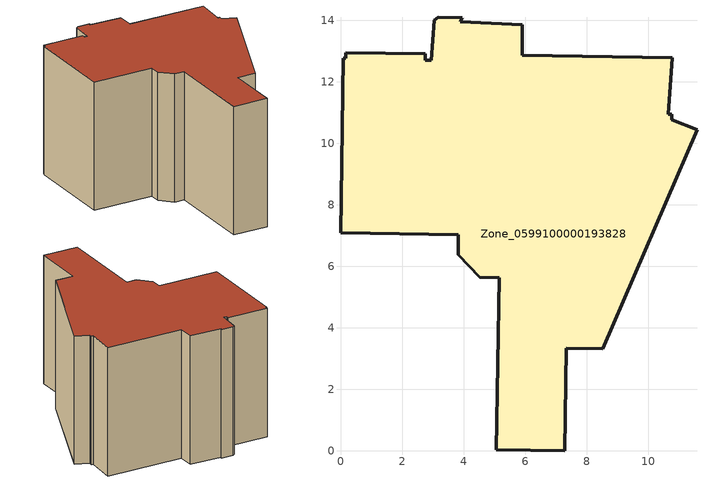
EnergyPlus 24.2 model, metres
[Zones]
Zone_0599100000193828
 floor ground (C_G): 11.59,10.43 8.53,3.32 7.34,3.34 7.29,0 5.07,0.04 5.16,5.63 4.52,5.65 3.82,6.37 3.83,7.02 0,7.09 0.09,12.77 0.17,12.77 0.17,12.94 2.75,12.9 2.76,12.7 2.95,12.7 3.05,14.01 3.17,14.1 3.95,14.08 3.89,13.95 5.91,13.85 5.91,12.86 10.79,12.78 10.65,10.95 10.77,10.95 10.77,10.77 z0
 wall outside (C_F): 3.83,7.02 3.82,6.37 4.52,5.65 5.16,5.63 5.07,0.04 7.29,0 7.34,3.34 8.53,3.32 11.59,10.43 10.77,10.77 10.77,10.95 10.65,10.95 10.79,12.78 5.91,12.86 5.91,13.85 3.89,13.95 3.95,14.08 3.17,14.1 3.05,14.01 2.95,12.7 2.76,12.7 2.75,12.9 0.17,12.94 0.17,12.77 0.09,12.77 0,7.09 3.83,7.02 z0:8.1
 roof outside (C_R): 5.16,5.63 5.07,0.04 7.29,0 7.34,3.34 8.53,3.32 11.59,10.43 10.77,10.77 10.77,10.95 10.65,10.95 10.79,12.78 5.91,12.86 5.91,13.85 3.89,13.95 3.95,14.08 3.17,14.1 3.05,14.01 2.95,12.7 2.76,12.7 2.75,12.9 0.17,12.94 0.17,12.77 0.09,12.77 0,7.09 3.83,7.02 3.82,6.37 4.52,5.65 z8.1
[BUILDING]
Pand.0599100000193828: North Axis=0; Terrain=City; Loads Convergence Tolerance Value=0.04; Temperature Convergence Tolerance Value=0.4; Solar Distribution=FullExterior; Maximum Number of Warmup Days=25; Minimum Number of Warmup Days=1
[Site:Location]
Rotterdam.The.Hague.AP_ZH_NLD Design_Conditions: Latitude=51.96; Longitude=4.45; Time Zone=1; Elevation=-4.5
[SITE:GROUNDTEMPERATURE:BUILDINGSURFACE]
18, 18, 18, 18, 18, 18, 18, 18, 18, 18, 18, 18
[MATERIAL] Thermal Absorptance=0.9; Solar Absorptance=0.7; Visible Absorptance=0.7
Name | Roughness | Thickness | Conductivity | Density | Specific Heat
G.TI.1975-1991 | MediumSmooth | 0.15 | 0.288461 | 540 | 1210
F.TI.1975-1991 | Rough | 0.3 | 0.230769 | 1920 | 840
R.TI.1975-1991 | MediumRough | 0.2 | 0.153846 | 1500 | 1000
[CONSTRUCTION]
C_G: G.TI.1975-1991
C_F: F.TI.1975-1991
C_R: R.TI.1975-1991
[ZONE]
Zone_0599100000193828: Type=1; Multiplier=1; Ceiling Height=Autocalculate; Volume=Autocalculate; Floor Area=autocalculate; Part of Total Floor Area=Yes
[ZONEINFILTRATION:DESIGNFLOWRATE]
Infil_Zone_0599100000193828: Zone or ZoneList or Space or SpaceList=Zone_0599100000193828; Schedule=AlwaysOn; Design Flow Rate Calculation Method=Flow/Area; Flow Rate per Floor Area=0.003; Constant Term Coefficient=1; Temperature Term Coefficient=0; Velocity Term Coefficient=0; Velocity Squared Term Coefficient=0
[HVACTEMPLATE:ZONE:IDEALLOADSAIRSYSTEM]
Zone_0599100000193828: Maximum Heating Supply Air Temperature=50; Minimum Cooling Supply Air Temperature=13; Maximum Heating Supply Air Humidity Ratio=0.0156; Minimum Cooling Supply Air Humidity Ratio=0.0077; Heating Limit=NoLimit; Cooling Limit=NoLimit; Dehumidification Control Type=ConstantSensibleHeatRatio; Cooling Sensible Heat Ratio=0.7; Dehumidification Setpoint=60; Humidification Control Type=None; Humidification Setpoint=30; Outdoor Air Method=None; Outdoor Air Flow Rate per Person=0.00944; Outdoor Air Flow Rate per Zone Floor Area=0; Outdoor Air Flow Rate per Zone=0; Demand Controlled Ventilation Type=None; Outdoor Air Economizer Type=NoEconomizer; Heat Recovery Type=None; Sensible Heat Recovery Effectiveness=0.7; Latent Heat Recovery Effectiveness=0.65
[ZONECONTROL:THERMOSTAT]
ThermostatControl_Zone_0599100000193828: Zone or ZoneList=Zone_0599100000193828; Control Type Schedule=DualSetpointControlType; Control 1=Thermostat_Zone_0599100000193828; Temperature Difference Between Cutout And Setpoint=0
[THERMOSTATSETPOINT:DUALSETPOINT]
Thermostat_Zone_0599100000193828: Heating Setpoint Temperature Schedule=HeatingSetpoint_Zone_0599100000193828; Cooling Setpoint Temperature Schedule=CoolingSetpoint_Zone_0599100000193828
[SCHEDULE:COMPACT]
HeatingSetpoint_Zone_0599100000193828: Through: 12/31, For: AllDays, Until: 24:00, 21
CoolingSetpoint_Zone_0599100000193828: Through: 12/31, For: AllDays, Until: 24:00, 24
DualSetpointControlType: Through: 12/31, For: AllDays, Until: 24:00, 4
AlwaysOn: Through: 12/31, For: AllDays, Until: 24:00, 1
